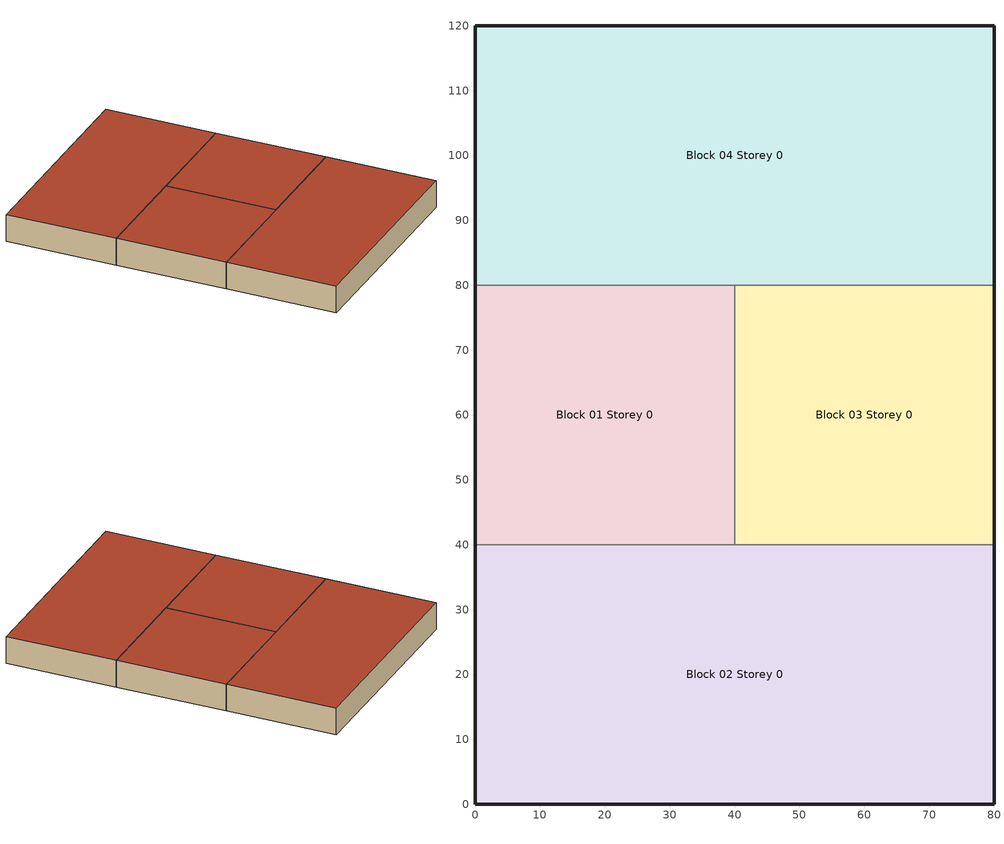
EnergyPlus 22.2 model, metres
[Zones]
Block 01 Storey 0
 floor ground (Project Floor): 40,80 40,40 0,40 0,80 z0
 wall outside (Project Wall): 0,80 0,40 z0:10
 wall to Block 03 Storey 0 (Project Partition): 40,40 40,80 z0:10
 wall to Block 04 Storey 0 (Project Partition): 40,80 0,80 z0:10
 wall to Block 02 Storey 0 (Project Partition): 0,40 40,40 z0:10
 roof outside (Project Flat Roof): 40,40 40,80 0,80 0,40 z10
Block 02 Storey 0
 floor ground (Project Floor): 80,40 80,0 0,0 0,40 z0
 wall outside (Project Wall): 0,40 0,0 80,0 80,40 z0:10
 wall to Block 03 Storey 0 (Project Partition): 80,40 40,40 z0:10
 roof outside (Project Flat Roof): 80,0 80,40 0,40 0,0 z10
Block 03 Storey 0
 floor ground (Project Floor): 80,80 80,40 40,40 40,80 z0
 wall outside (Project Wall): 80,40 80,80 z0:10
 wall to Block 04 Storey 0 (Project Partition): 80,80 40,80 z0:10
 roof outside (Project Flat Roof): 80,40 80,80 40,80 40,40 z10
Block 04 Storey 0
 floor ground (Project Floor): 80,120 80,80 0,80 0,120 z0
 wall outside (Project Wall): 80,80 80,120 0,120 0,80 z0:10
 roof outside (Project Flat Roof): 80,80 80,120 0,120 0,80 z10
[Building]
None: North Axis=0; Terrain=Suburbs; Loads Convergence Tolerance Value=0.04; Temperature Convergence Tolerance Value=0.4; Solar Distribution=FullInteriorAndExterior; Maximum Number of Warmup Days=25; Minimum Number of Warmup Days=6
[Site:Location]
DENVER_STAPLETON_CO_USA_WMO_724690: Latitude=39.77; Longitude=-104.87; Time Zone=-7; Elevation=1611
[SizingPeriod:DesignDay] Day of Month=21; Humidity Condition Type=Wetbulb; Barometric Pressure=83411; Rain Indicator=No; Snow Indicator=No; Daylight Saving Time Indicator=No; Solar Model Indicator=ASHRAEClearSky
Name | Month | Day Type | Maximum DryBulb Temperature | Daily DryBulb Temperature Range | Wetbulb or DewPoint at Maximum DryBulb | Wind Speed | Wind Direction | Sky Clearness
DENVER_STAPLETON Ann Htg 99.6% Condns DB | 12 | WinterDesignDay | -20 | 0 | -20 | 2.3 | 180 | 0
DENVER_STAPLETON Ann Clg .4% Condns DB=>MWB | 7 | SummerDesignDay | 34.1 | 15.2 | 15.8 | 4 | 120 | 1
[MATERIAL]
DefaultMaterial: Roughness=Rough; Thickness=0.1; Conductivity=0.1; Density=1000; Specific Heat=1000; Thermal Absorptance=0.9; Solar Absorptance=0.7; Visible Absorptance=0.7
[CONSTRUCTION]
Project Wall; Project Partition; Project Floor; Project Flat Roof: DefaultMaterial
[ZONE] Type=1; Multiplier=1; Ceiling Height=autocalculate; Volume=autocalculate; Floor Area=autocalculate; Part of Total Floor Area=Yes
Block 01 Storey 0; Block 02 Storey 0; Block 03 Storey 0; Block 04 Storey 0
